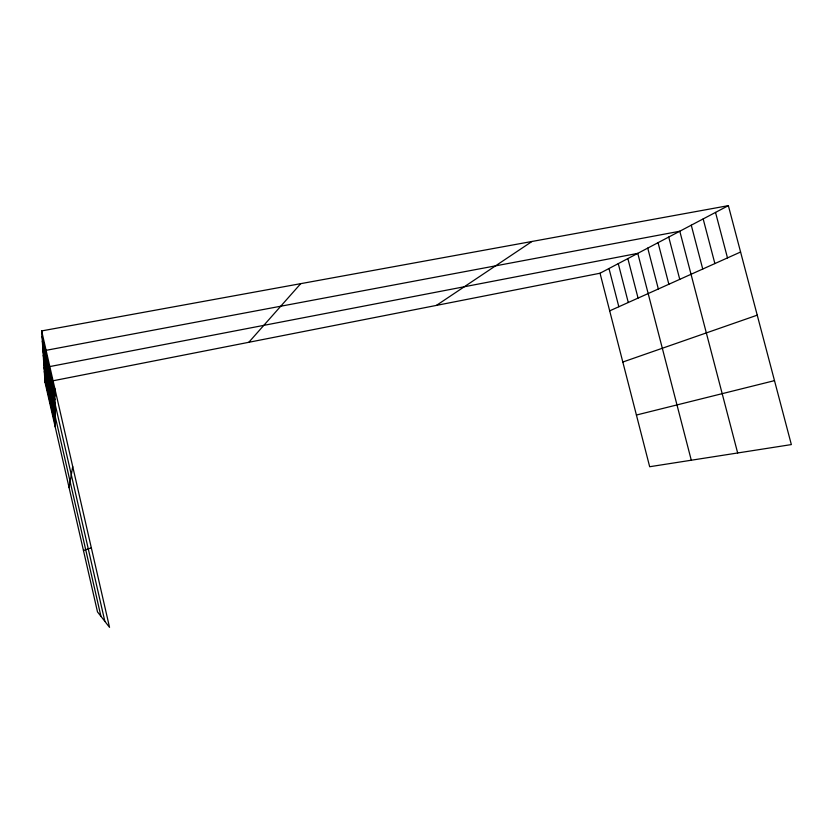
<?xml version="1.0" encoding="UTF-8"?>
<svg xmlns="http://www.w3.org/2000/svg" width="833" height="833" viewBox="0 0 833 833"><rect width="100%" height="100%" fill="white"/><g stroke="black" fill="none" stroke-linecap="round" stroke-linejoin="round"><path stroke-width="1.25" d="M69.077 487.597L72.721 466.595M248.817 342.29L300.713 283.668M436.409 305.409L531.995 241.476M600.031 273.234L728.365 205.647L791.35 444.583L649.678 466.73L600.031 273.234L45.024 382.357L97.492 611.901L109.54 627.353L41.65 330.92L728.365 205.647M609.683 310.855L740.589 252.014M622.813 362.032L757.239 315.166M83.456 550.488L91.338 547.864M636.412 415.032L774.492 380.639M715.526 212.415L727.49 257.907M703.167 218.923L714.881 263.572M691.265 225.191L702.74 269.028M737.663 452.975L679.801 231.23L42.962 350.912L104.854 621.335M668.732 237.051L679.749 279.357M658.06 242.674L668.857 284.251M647.741 248.109L658.341 288.978M691.286 460.222L637.776 253.357L44.055 367.676L100.928 616.295M627.863 258.584L638.057 298.099M618.273 263.634L628.28 302.494M608.996 268.518L618.825 306.742M42.004 336.272L54.843 392.333M42.337 341.374L54.884 396.164M42.65 346.247L54.916 399.83M43.254 355.368L54.988 406.671M43.535 359.648L55.03 409.878M43.795 363.75L55.061 412.96M44.316 371.57L55.124 418.832M44.555 375.308L55.155 421.633M44.795 378.9L55.176 424.33M41.65 330.92L45.024 382.357M54.791 388.324L55.207 426.913"/></g></svg>
